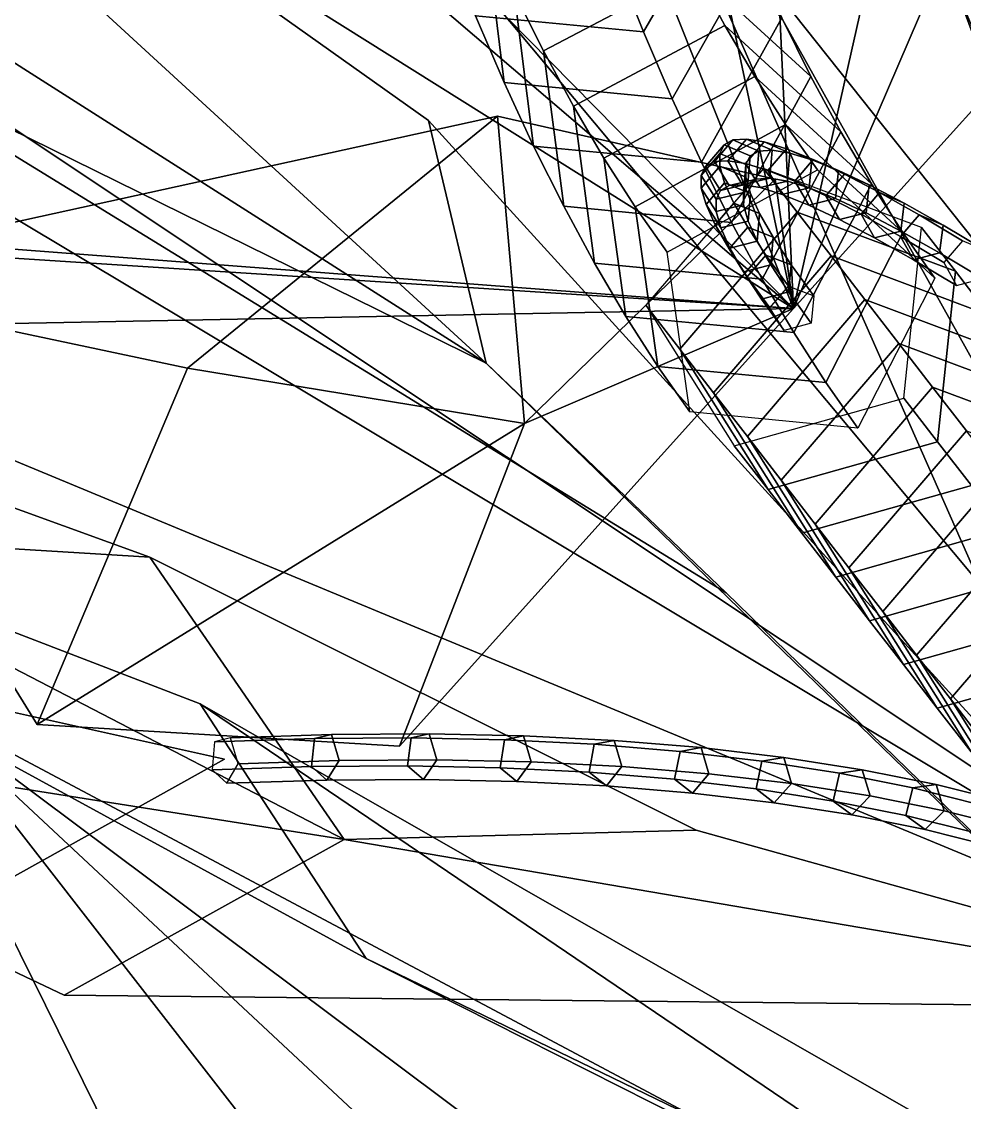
# Model space of a CAD drawing. Header units: metres. Extents: x -366 to 149, y -229 to 234.
# Drawn here: x -37.39 to -25.37, y 47.57 to 61.34 of the extents above; entities that cross this region are included whole.
import ezdxf

# ---------------------------------------------------------------- set-up
doc = ezdxf.new("R2010")
doc.units = ezdxf.units.M

msp = doc.modelspace()

# ---------------------------------------------------------------- linework, layer by layer
at = {"layer": 'coral-li_Intrnd', "color": 3}
for points in [[(-29.4613, 61.2124, 381.3233), (-29.8178, 62.1051, 382.9748), (-28.7648, 63.8781, 382.2432), (-28.4179, 63.00879, 380.6362)], [(-31.4735, 62.5071, 378.0966), (-31.8293, 63.3361, 379.7228), (-31.6015, 61.4177, 380.7503), (-31.2357, 60.5665, 379.0789)], [(-29.09554, 60.3612, 379.652), (-29.4613, 61.2124, 381.3233), (-28.4179, 63.00879, 380.6362), (-28.06212, 62.1798, 379.0099)], [(-28.798, 61.989, 374.8039), (-29.1649, 62.7234, 376.4375), (-31.1088, 61.7191, 376.452), (-30.7355, 60.9724, 374.7902)], [(-27.3241, 60.6451, 375.7035), (-27.6974, 61.3918, 377.3653), (-29.1649, 62.7234, 376.4375), (-28.798, 61.989, 374.8039)], [(-31.1088, 61.7191, 376.452), (-31.4735, 62.5071, 378.0966), (-31.2357, 60.5665, 379.0789), (-30.8608, 59.7574, 377.3889)], [(-31.6015, 61.4177, 380.7503), (-31.958, 62.3104, 382.4018), (-29.8178, 62.1051, 382.9748), (-29.4613, 61.2124, 381.3233)], [(-28.7207, 59.552, 377.9619), (-29.09554, 60.3612, 379.652), (-28.06212, 62.1798, 379.0099), (-27.6974, 61.3918, 377.3653)], [(-28.4228, 61.2957, 373.1544), (-28.798, 61.989, 374.8039), (-30.7355, 60.9724, 374.7902), (-30.3538, 60.2676, 373.1121)], [(-26.9424, 59.9402, 374.0254), (-27.3241, 60.6451, 375.7035), (-28.798, 61.989, 374.8039), (-28.4228, 61.2957, 373.1544)], [(-30.7355, 60.9724, 374.7902), (-31.1088, 61.7191, 376.452), (-30.8608, 59.7574, 377.3889), (-30.4772, 58.9907, 375.6811)], [(-31.2357, 60.5665, 379.0789), (-31.6015, 61.4177, 380.7503), (-29.4613, 61.2124, 381.3233), (-29.09554, 60.3612, 379.652)], [(-28.03975, 60.6439, 371.4897), (-28.4228, 61.2957, 373.1544), (-30.3538, 60.2676, 373.1121), (-29.964, 59.6049, 371.4187)], [(-28.337, 58.7854, 376.2541), (-28.7207, 59.552, 377.9619), (-27.6974, 61.3918, 377.3653), (-27.3241, 60.6451, 375.7035)], [(-26.5526, 59.2776, 372.332), (-26.9424, 59.9402, 374.0254), (-28.4228, 61.2957, 373.1544), (-28.03975, 60.6439, 371.4897)], [(-30.3538, 60.2676, 373.1121), (-30.7355, 60.9724, 374.7902), (-30.4772, 58.9907, 375.6811), (-30.08493, 58.267, 373.9566)], [(-27.6488, 60.0341, 369.8111), (-28.03975, 60.6439, 371.4897), (-29.964, 59.6049, 371.4187), (-29.5663, 58.9849, 369.711)], [(-27.9447, 58.06171, 374.5296), (-28.337, 58.7854, 376.2541), (-27.3241, 60.6451, 375.7035), (-26.9424, 59.9402, 374.0254)], [(-26.1549, 58.6576, 370.6244), (-26.5526, 59.2776, 372.332), (-28.03975, 60.6439, 371.4897), (-27.6488, 60.0341, 369.8111)], [(-30.8608, 59.7574, 377.3889), (-31.2357, 60.5665, 379.0789), (-29.09554, 60.3612, 379.652), (-28.7207, 59.552, 377.9619)], [(-29.964, 59.6049, 371.4187), (-30.3538, 60.2676, 373.1121), (-30.08493, 58.267, 373.9566), (-29.6842, 57.5867, 372.2164)], [(-27.2403, 59.4528, 368.0769), (-27.6488, 60.0341, 369.8111), (-29.5663, 58.9849, 369.711), (-29.1578, 58.4036, 367.9768)], [(-27.5441, 57.3814, 372.7894), (-27.9447, 58.06171, 374.5296), (-26.9424, 59.9402, 374.0254), (-26.5526, 59.2776, 372.332)], [(-25.7464, 58.07635, 368.8902), (-26.1549, 58.6576, 370.6244), (-27.6488, 60.0341, 369.8111), (-27.2403, 59.4528, 368.0769)], [(-30.4772, 58.9907, 375.6811), (-30.8608, 59.7574, 377.3889), (-28.7207, 59.552, 377.9619), (-28.337, 58.7854, 376.2541)], [(-29.5663, 58.9849, 369.711), (-29.964, 59.6049, 371.4187), (-29.6842, 57.5867, 372.2164), (-29.2755, 56.9503, 370.4615)], [(-27.4991, 58.9152, 366.1448), (-27.9304, 59.4726, 367.9556), (-29.4292, 57.7281, 368.1356), (-28.9978, 57.1707, 366.3248)], [(-25.4815, 58.1615, 366.8575), (-25.9128, 58.7188, 368.6682), (-27.9304, 59.4726, 367.9556), (-27.4991, 58.9152, 366.1448)], [(-27.1353, 56.7449, 371.0345), (-27.5441, 57.3814, 372.7894), (-26.5526, 59.2776, 372.332), (-26.1549, 58.6576, 370.6244)], [(-30.08493, 58.267, 373.9566), (-30.4772, 58.9907, 375.6811), (-28.337, 58.7854, 376.2541), (-27.9447, 58.06171, 374.5296)], [(-29.1578, 58.4036, 367.9768), (-29.5663, 58.9849, 369.711), (-29.2755, 56.9503, 370.4615), (-28.867, 56.369, 368.7273)], [(-27.0678, 58.3579, 364.3341), (-27.4991, 58.9152, 366.1448), (-28.9978, 57.1707, 366.3248), (-28.5665, 56.6133, 364.5141)], [(-25.0502, 57.6041, 365.0467), (-25.4815, 58.1615, 366.8575), (-27.4991, 58.9152, 366.1448), (-27.0678, 58.3579, 364.3341)], [(-25.7097, 55.9895, 367.4716), (-26.141, 56.5469, 369.2824), (-25.9128, 58.7188, 368.6682), (-25.4815, 58.1615, 366.8575)], [(-26.7268, 56.1636, 369.3004), (-27.1353, 56.7449, 371.0345), (-26.1549, 58.6576, 370.6244), (-25.7464, 58.07635, 368.8902)], [(-29.6842, 57.5867, 372.2164), (-30.08493, 58.267, 373.9566), (-27.9447, 58.06171, 374.5296), (-27.5441, 57.3814, 372.7894)], [(-26.6364, 57.8005, 362.5233), (-27.0678, 58.3579, 364.3341), (-28.5665, 56.6133, 364.5141), (-28.1352, 56.05596, 362.7033)], [(-24.6188, 57.04673, 363.2359), (-25.0502, 57.6041, 365.0467), (-27.0678, 58.3579, 364.3341), (-26.6364, 57.8005, 362.5233)], [(-25.2784, 55.4321, 365.6609), (-25.7097, 55.9895, 367.4716), (-25.4815, 58.1615, 366.8575), (-25.0502, 57.6041, 365.0467)], [(-28.9978, 57.1707, 366.3248), (-29.4292, 57.7281, 368.1356), (-28.3018, 55.9381, 368.9551), (-27.8705, 55.3807, 367.1443)], [(-26.2051, 57.2431, 360.7126), (-26.6364, 57.8005, 362.5233), (-28.1352, 56.05596, 362.7033), (-27.7039, 55.4985, 360.8925)], [(-24.1875, 56.4893, 361.4252), (-24.6188, 57.04673, 363.2359), (-26.6364, 57.8005, 362.5233), (-26.2051, 57.2431, 360.7126)], [(-29.2755, 56.9503, 370.4615), (-29.6842, 57.5867, 372.2164), (-27.5441, 57.3814, 372.7894), (-27.1353, 56.7449, 371.0345)], [(-28.5665, 56.6133, 364.5141), (-28.9978, 57.1707, 366.3248), (-27.8705, 55.3807, 367.1443), (-27.4391, 54.8233, 365.3336)], [(-25.7738, 56.6857, 358.9018), (-26.2051, 57.2431, 360.7126), (-27.7039, 55.4985, 360.8925), (-27.2725, 54.9412, 359.0818)], [(-23.7562, 55.9319, 359.6144), (-24.1875, 56.4893, 361.4252), (-26.2051, 57.2431, 360.7126), (-25.7738, 56.6857, 358.9018)], [(-28.867, 56.369, 368.7273), (-29.2755, 56.9503, 370.4615), (-27.1353, 56.7449, 371.0345), (-26.7268, 56.1636, 369.3004)], [(-28.1352, 56.05596, 362.7033), (-28.5665, 56.6133, 364.5141), (-27.4391, 54.8233, 365.3336), (-27.00786, 54.2659, 363.5228)], [(-25.3424, 56.1283, 357.091), (-25.7738, 56.6857, 358.9018), (-27.2725, 54.9412, 359.0818), (-26.8412, 54.3838, 357.271)], [(-23.3249, 55.3745, 357.8036), (-23.7562, 55.9319, 359.6144), (-25.7738, 56.6857, 358.9018), (-25.3424, 56.1283, 357.091)], [(-27.8705, 55.3807, 367.1443), (-28.3018, 55.9381, 368.9551), (-26.141, 56.5469, 369.2824), (-25.7097, 55.9895, 367.4716)], [(-24.9111, 55.571, 355.2803), (-25.3424, 56.1283, 357.091), (-26.8412, 54.3838, 357.271), (-26.4099, 53.8264, 355.4603)], [(-27.7039, 55.4985, 360.8925), (-28.1352, 56.05596, 362.7033), (-27.00786, 54.2659, 363.5228), (-26.5765, 53.7085, 361.7121)], [(-27.4391, 54.8233, 365.3336), (-27.8705, 55.3807, 367.1443), (-25.7097, 55.9895, 367.4716), (-25.2784, 55.4321, 365.6609)], [(-24.4798, 55.01361, 353.4695), (-24.9111, 55.571, 355.2803), (-26.4099, 53.8264, 355.4603), (-25.9786, 53.269, 353.6495)], [(-27.2725, 54.9412, 359.0818), (-27.7039, 55.4985, 360.8925), (-26.5765, 53.7085, 361.7121), (-26.1452, 53.1512, 359.9013)], [(-27.00786, 54.2659, 363.5228), (-27.4391, 54.8233, 365.3336), (-25.2784, 55.4321, 365.6609), (-24.847, 54.8747, 363.8501)], [(-24.04852, 54.4562, 351.6588), (-24.4798, 55.01361, 353.4695), (-25.9786, 53.269, 353.6495), (-25.5472, 52.7116, 351.8387)], [(-26.8412, 54.3838, 357.271), (-27.2725, 54.9412, 359.0818), (-26.1452, 53.1512, 359.9013), (-25.7138, 52.5938, 358.0905)], [(-26.5765, 53.7085, 361.7121), (-27.00786, 54.2659, 363.5228), (-24.847, 54.8747, 363.8501), (-24.4157, 54.3174, 362.0393)], [(-23.6171, 53.8988, 349.848), (-24.04852, 54.4562, 351.6588), (-25.5472, 52.7116, 351.8387), (-25.1159, 52.1543, 350.028)], [(-26.4099, 53.8264, 355.4603), (-26.8412, 54.3838, 357.271), (-25.7138, 52.5938, 358.0905), (-25.2825, 52.03644, 356.2798)], [(-26.1452, 53.1512, 359.9013), (-26.5765, 53.7085, 361.7121), (-24.4157, 54.3174, 362.0393), (-23.9844, 53.76, 360.2286)], [(-25.9786, 53.269, 353.6495), (-26.4099, 53.8264, 355.4603), (-25.2825, 52.03644, 356.2798), (-24.8512, 51.479, 354.469)], [(-25.7138, 52.5938, 358.0905), (-26.1452, 53.1512, 359.9013), (-23.9844, 53.76, 360.2286), (-23.5531, 53.2026, 358.4178)], [(-25.5472, 52.7116, 351.8387), (-25.9786, 53.269, 353.6495), (-24.8512, 51.479, 354.469), (-24.4199, 50.9216, 352.6583)], [(-25.2825, 52.03644, 356.2798), (-25.7138, 52.5938, 358.0905), (-23.5531, 53.2026, 358.4178), (-23.1217, 52.6452, 356.6071)], [(-25.1159, 52.1543, 350.028), (-25.5472, 52.7116, 351.8387), (-24.4199, 50.9216, 352.6583), (-23.9885, 50.3643, 350.8475)]]:
    msp.add_3dface(points, dxfattribs=at)
at = {"layer": 'coral-li_Leaf', "color": 3}
for points in [[(-39.1672, 52.9141, 361.0446), (-37.7423, 50.3088, 362.6781), (-34.801, 51.944, 359.0911)], [(-39.1672, 52.9141, 361.0446), (-34.801, 51.944, 359.0911), (-37.7423, 50.3088, 362.6781)]]:
    msp.add_3dface(points, dxfattribs=at)
at = {"layer": 'coral-li_Mrstm', "color": 3}
for points in [[(-27.5489, 57.6857, 368.5965), (-28.7746, 84.09245, 400.0648), (-32.896, 82.837, 401.6874)], [(-27.5489, 57.6857, 368.5965), (-32.896, 82.837, 401.6874), (-28.7746, 84.09245, 400.0648)], [(-32.896, 82.837, 401.6874), (-37.1268, 81.7254, 400.6032), (-27.5489, 57.6857, 368.5965)], [(-32.896, 82.837, 401.6874), (-27.5489, 57.6857, 368.5965), (-37.1268, 81.7254, 400.6032)], [(-27.5489, 57.6857, 368.5965), (-48.3918, 78.8353, 397.0102), (-48.4467, 75.5436, 400.2282)], [(-27.5489, 57.6857, 368.5965), (-48.4467, 75.5436, 400.2282), (-48.3918, 78.8353, 397.0102)], [(-22.9506, 55.7347, 334.2365), (-31.8083, 76.9191, 359.504), (-22.02779, 60.6263, 333.0451)], [(-22.9506, 55.7347, 334.2365), (-22.02779, 60.6263, 333.0451), (-31.8083, 76.9191, 359.504)], [(-22.02779, 60.6263, 333.0451), (-31.8083, 76.9191, 359.504), (-18.6472, 63.8854, 331.0084)], [(-22.02779, 60.6263, 333.0451), (-18.6472, 63.8854, 331.0084), (-31.8083, 76.9191, 359.504)], [(-48.4467, 75.5436, 400.2282), (-49.02617, 71.1458, 401.0253), (-27.5489, 57.6857, 368.5965)], [(-48.4467, 75.5436, 400.2282), (-27.5489, 57.6857, 368.5965), (-49.02617, 71.1458, 401.0253)], [(-21.937, 70.7143, 408.0293), (-23.7974, 74.3155, 406.0591), (-27.5489, 57.6857, 368.5965)], [(-21.937, 70.7143, 408.0293), (-27.5489, 57.6857, 368.5965), (-23.7974, 74.3155, 406.0591)], [(-20.6477, 48.7676, 339.6243), (-29.544, 72.7199, 371.8146), (-32.3803, 69.7772, 373.9337)], [(-20.6477, 48.7676, 339.6243), (-32.3803, 69.7772, 373.9337), (-29.544, 72.7199, 371.8146)], [(-27.5489, 57.6857, 368.5965), (-18.8501, 67.3273, 407.5893), (-21.937, 70.7143, 408.0293)], [(-27.5489, 57.6857, 368.5965), (-21.937, 70.7143, 408.0293), (-18.8501, 67.3273, 407.5893)], [(-21.4324, 57.7639, 346.2835), (-27.0369, 70.7244, 364.2097), (-19.2848, 61.7379, 345.3954)], [(-21.4324, 57.7639, 346.2835), (-19.2848, 61.7379, 345.3954), (-27.0369, 70.7244, 364.2097)], [(-32.3803, 69.7772, 373.9337), (-35.7415, 66.8244, 373.3912), (-20.6477, 48.7676, 339.6243)], [(-32.3803, 69.7772, 373.9337), (-20.6477, 48.7676, 339.6243), (-35.7415, 66.8244, 373.3912)], [(-31.4654, 56.9903, 343.9554), (-43.3206, 64.5368, 361.926), (-43.8391, 68.3435, 358.5439)], [(-31.4654, 56.9903, 343.9554), (-43.8391, 68.3435, 358.5439), (-43.3206, 64.5368, 361.926)], [(-31.4654, 56.9903, 343.9554), (-43.8391, 68.3435, 358.5439), (-32.1993, 60.08541, 340.7628)], [(-31.4654, 56.9903, 343.9554), (-32.1993, 60.08541, 340.7628), (-43.8391, 68.3435, 358.5439)], [(-40.05046, 61.2132, 364.0376), (-43.3206, 64.5368, 361.926), (-31.4654, 56.9903, 343.9554)], [(-40.05046, 61.2132, 364.0376), (-31.4654, 56.9903, 343.9554), (-43.3206, 64.5368, 361.926)], [(-24.7626, 53.2641, 403.0425), (-29.4186, 63.8063, 435.1808), (-25.09066, 58.3624, 403.356)], [(-24.7626, 53.2641, 403.0425), (-25.09066, 58.3624, 403.356), (-29.4186, 63.8063, 435.1808)], [(-25.09066, 58.3624, 403.356), (-29.4186, 63.8063, 435.1808), (-23.06917, 62.8026, 401.8076)], [(-25.09066, 58.3624, 403.356), (-23.06917, 62.8026, 401.8076), (-29.4186, 63.8063, 435.1808)], [(-20.6477, 48.7676, 339.6243), (-41.7829, 62.8411, 371.9401), (-39.7597, 60.2015, 375.1234)], [(-20.6477, 48.7676, 339.6243), (-39.7597, 60.2015, 375.1234), (-41.7829, 62.8411, 371.9401)], [(-28.4057, 54.06292, 345.7617), (-40.05046, 61.2132, 364.0376), (-31.4654, 56.9903, 343.9554)], [(-28.4057, 54.06292, 345.7617), (-31.4654, 56.9903, 343.9554), (-40.05046, 61.2132, 364.0376)], [(-33.3064, 37.02159, 453.4444), (-42.7073, 60.1898, 476.694), (-35.4066, 41.1588, 451.2832)], [(-33.3064, 37.02159, 453.4444), (-35.4066, 41.1588, 451.2832), (-42.7073, 60.1898, 476.694)], [(-35.4066, 41.1588, 451.2832), (-42.7073, 60.1898, 476.694), (-34.9988, 44.5848, 447.5023)], [(-35.4066, 41.1588, 451.2832), (-34.9988, 44.5848, 447.5023), (-42.7073, 60.1898, 476.694)], [(-39.7597, 60.2015, 375.1234), (-38.2566, 56.06733, 376.1033), (-20.6477, 48.7676, 339.6243)], [(-39.7597, 60.2015, 375.1234), (-20.6477, 48.7676, 339.6243), (-38.2566, 56.06733, 376.1033)], [(-40.821, 54.8292, 400.6966), (-51.02826, 60.06018, 431.1865), (-35.7522, 54.5185, 401.3365)], [(-40.821, 54.8292, 400.6966), (-35.7522, 54.5185, 401.3365), (-51.02826, 60.06018, 431.1865)], [(-35.2718, 56.9252, 432.7315), (-40.7141, 58.08025, 464.8288), (-31.3209, 60.1404, 432.231)], [(-35.2718, 56.9252, 432.7315), (-31.3209, 60.1404, 432.231), (-40.7141, 58.08025, 464.8288)], [(-30.9784, 56.2203, 410.3371), (-35.2718, 56.9252, 432.7315), (-31.3209, 60.1404, 432.231)], [(-30.9784, 56.2203, 410.3371), (-31.3209, 60.1404, 432.231), (-35.2718, 56.9252, 432.7315)], [(-31.4654, 56.9903, 343.9554), (-32.1993, 60.08541, 340.7628), (-13.6378, 39.709, 310.1956)], [(-31.4654, 56.9903, 343.9554), (-13.6378, 39.709, 310.1956), (-32.1993, 60.08541, 340.7628)], [(-30.9784, 56.2203, 410.3371), (-31.3209, 60.1404, 432.231), (-27.7794, 59.3346, 409.722)], [(-30.9784, 56.2203, 410.3371), (-27.7794, 59.3346, 409.722), (-31.3209, 60.1404, 432.231)], [(-30.9784, 56.2203, 410.3371), (-27.7794, 59.3346, 409.722), (-27.5489, 57.6857, 368.5965)], [(-30.9784, 56.2203, 410.3371), (-27.5489, 57.6857, 368.5965), (-27.7794, 59.3346, 409.722)], [(-27.5489, 57.6857, 368.5965), (-50.7256, 59.1838, 402.5033), (-47.2684, 59.1879, 405.5434)], [(-27.5489, 57.6857, 368.5965), (-47.2684, 59.1879, 405.5434), (-50.7256, 59.1838, 402.5033)], [(-47.2684, 59.1879, 405.5434), (-43.2822, 57.3869, 406.6287), (-27.5489, 57.6857, 368.5965)], [(-47.2684, 59.1879, 405.5434), (-27.5489, 57.6857, 368.5965), (-43.2822, 57.3869, 406.6287)], [(-37.192, 52.3863, 431.3495), (-40.7141, 58.08025, 464.8288), (-35.2718, 56.9252, 432.7315)], [(-37.192, 52.3863, 431.3495), (-35.2718, 56.9252, 432.7315), (-40.7141, 58.08025, 464.8288)], [(-28.62, 47.2852, 335.4868), (-48.0744, 57.6374, 361.5646), (-32.9968, 49.4025, 333.8871)], [(-28.62, 47.2852, 335.4868), (-32.9968, 49.4025, 333.8871), (-48.0744, 57.6374, 361.5646)], [(-32.9968, 49.4025, 333.8871), (-48.0744, 57.6374, 361.5646), (-35.114, 52.6495, 330.5446)], [(-32.9968, 49.4025, 333.8871), (-35.114, 52.6495, 330.5446), (-48.0744, 57.6374, 361.5646)], [(-27.5489, 57.6857, 368.5965), (-32.5725, 52.1122, 409.0041), (-30.9784, 56.2203, 410.3371)], [(-27.5489, 57.6857, 368.5965), (-30.9784, 56.2203, 410.3371), (-32.5725, 52.1122, 409.0041)], [(-37.192, 52.3863, 431.3495), (-35.2718, 56.9252, 432.7315), (-30.9784, 56.2203, 410.3371)], [(-37.192, 52.3863, 431.3495), (-30.9784, 56.2203, 410.3371), (-35.2718, 56.9252, 432.7315)], [(-13.6378, 39.709, 310.1956), (-28.4057, 54.06292, 345.7617), (-31.4654, 56.9903, 343.9554)], [(-13.6378, 39.709, 310.1956), (-31.4654, 56.9903, 343.9554), (-28.4057, 54.06292, 345.7617)], [(-32.5725, 52.1122, 409.0041), (-37.192, 52.3863, 431.3495), (-30.9784, 56.2203, 410.3371)], [(-32.5725, 52.1122, 409.0041), (-30.9784, 56.2203, 410.3371), (-37.192, 52.3863, 431.3495)], [(-44.8983, 52.7513, 398.404), (-40.821, 54.8292, 400.6966), (-33.2772, 50.9188, 379.5249)], [(-44.8983, 52.7513, 398.404), (-33.2772, 50.9188, 379.5249), (-40.821, 54.8292, 400.6966)], [(-33.2772, 50.9188, 379.5249), (-40.821, 54.8292, 400.6966), (-35.7522, 54.5185, 401.3365)], [(-33.2772, 50.9188, 379.5249), (-35.7522, 54.5185, 401.3365), (-40.821, 54.8292, 400.6966)], [(-33.2772, 50.9188, 379.5249), (-35.7522, 54.5185, 401.3365), (-28.7882, 51.03917, 379.9064)], [(-33.2772, 50.9188, 379.5249), (-28.7882, 51.03917, 379.9064), (-35.7522, 54.5185, 401.3365)], [(-36.8464, 48.939, 377.3953), (-44.8983, 52.7513, 398.404), (-33.2772, 50.9188, 379.5249)], [(-36.8464, 48.939, 377.3953), (-33.2772, 50.9188, 379.5249), (-44.8983, 52.7513, 398.404)], [(-22.4967, 44.104, 314.3394), (-32.9968, 49.4025, 333.8871), (-35.114, 52.6495, 330.5446)], [(-22.4967, 44.104, 314.3394), (-35.114, 52.6495, 330.5446), (-32.9968, 49.4025, 333.8871)], [(-22.4967, 44.104, 314.3394), (-35.114, 52.6495, 330.5446), (-24.5838, 46.624, 311.2402)], [(-22.4967, 44.104, 314.3394), (-24.5838, 46.624, 311.2402), (-35.114, 52.6495, 330.5446)], [(-27.8276, 44.4849, 294.8455), (-38.5811, 52.5175, 326.2386), (-26.2927, 41.06277, 298.3286)], [(-27.8276, 44.4849, 294.8455), (-26.2927, 41.06277, 298.3286), (-38.5811, 52.5175, 326.2386)], [(-26.2927, 41.06277, 298.3286), (-38.5811, 52.5175, 326.2386), (-25.7933, 36.07865, 299.3811)], [(-26.2927, 41.06277, 298.3286), (-25.7933, 36.07865, 299.3811), (-38.5811, 52.5175, 326.2386)], [(-33.2772, 50.9188, 379.5249), (-28.7882, 51.03917, 379.9064), (-20.6477, 48.7676, 339.6243)], [(-33.2772, 50.9188, 379.5249), (-20.6477, 48.7676, 339.6243), (-28.7882, 51.03917, 379.9064)], [(-20.6477, 48.7676, 339.6243), (-36.8464, 48.939, 377.3953), (-33.2772, 50.9188, 379.5249)], [(-20.6477, 48.7676, 339.6243), (-33.2772, 50.9188, 379.5249), (-36.8464, 48.939, 377.3953)], [(-28.62, 47.2852, 335.4868), (-32.9968, 49.4025, 333.8871), (-22.4967, 44.104, 314.3394)], [(-28.62, 47.2852, 335.4868), (-22.4967, 44.104, 314.3394), (-32.9968, 49.4025, 333.8871)]]:
    msp.add_3dface(points, dxfattribs=at)
at = {"layer": 'coral-li_Petiole', "color": 3}
for points in [[(-28.4319, 59.7731, 379.1336), (-28.3185, 59.8353, 380.6817), (-28.5559, 59.559, 380.7102), (-28.6694, 59.4967, 379.1621)], [(-28.3185, 59.8353, 380.6817), (-28.1475, 59.8477, 382.2256), (-28.385, 59.5714, 382.2542), (-28.5559, 59.559, 380.7102)], [(-28.1012, 59.6323, 379.1319), (-27.9887, 59.6936, 380.6632), (-28.3185, 59.8353, 380.6817), (-28.4319, 59.7731, 379.1336)], [(-28.1475, 59.8477, 382.2256), (-27.9194, 59.8103, 383.7618), (-28.1569, 59.5339, 383.7903), (-28.385, 59.5714, 382.2542)], [(-27.9887, 59.6936, 380.6632), (-27.8193, 59.7057, 382.1904), (-28.1475, 59.8477, 382.2256), (-28.3185, 59.8353, 380.6817)], [(-27.9194, 59.8103, 383.7618), (-27.6347, 59.723, 385.2865), (-27.8722, 59.4466, 385.315), (-28.1569, 59.5339, 383.7903)], [(-27.8193, 59.7057, 382.1904), (-27.5933, 59.6683, 383.7099), (-27.9194, 59.8103, 383.7618), (-28.1475, 59.8477, 382.2256)], [(-27.5933, 59.6683, 383.7099), (-27.3114, 59.5817, 385.218), (-27.6347, 59.723, 385.2865), (-27.9194, 59.8103, 383.7618)], [(-28.4875, 59.6611, 377.5852), (-28.4319, 59.7731, 379.1336), (-28.6694, 59.4967, 379.1621), (-28.725, 59.3847, 377.6137)], [(-28.4852, 59.4997, 376.0402), (-28.4875, 59.6611, 377.5852), (-28.725, 59.3847, 377.6137), (-28.7227, 59.2233, 376.0687)], [(-28.1566, 59.5218, 377.6002), (-28.1012, 59.6323, 379.1319), (-28.4319, 59.7731, 379.1336), (-28.4875, 59.6611, 377.5852)], [(-28.1546, 59.3624, 376.0718), (-28.1566, 59.5218, 377.6002), (-28.4875, 59.6611, 377.5852), (-28.4852, 59.4997, 376.0402)], [(-28.1306, 59.2751, 379.1587), (-28.01869, 59.3359, 380.6797), (-27.9887, 59.6936, 380.6632), (-28.1012, 59.6323, 379.1319)], [(-28.01869, 59.3359, 380.6797), (-27.8502, 59.3476, 382.1967), (-27.8193, 59.7057, 382.1904), (-27.9887, 59.6936, 380.6632)], [(-27.6347, 59.723, 385.2865), (-27.2941, 59.5861, 386.7959), (-27.5316, 59.3098, 386.8244), (-27.8722, 59.4466, 385.315)], [(-27.8502, 59.3476, 382.1967), (-27.6255, 59.3104, 383.7059), (-27.5933, 59.6683, 383.7099), (-27.8193, 59.7057, 382.1904)], [(-27.3114, 59.5817, 385.218), (-26.9742, 59.4461, 386.711), (-27.2941, 59.5861, 386.7959), (-27.6347, 59.723, 385.2865)], [(-27.6255, 59.3104, 383.7059), (-27.3453, 59.2242, 385.2038), (-27.3114, 59.5817, 385.218), (-27.5933, 59.6683, 383.7099)], [(-28.6694, 59.4967, 379.1621), (-28.5559, 59.559, 380.7102), (-28.3672, 59.2531, 380.7086), (-28.4797, 59.1918, 379.1773)], [(-28.5559, 59.559, 380.7102), (-28.385, 59.5714, 382.2542), (-28.1978, 59.2651, 382.2358), (-28.3672, 59.2531, 380.7086)], [(-28.385, 59.5714, 382.2542), (-28.1569, 59.5339, 383.7903), (-27.9718, 59.2278, 383.7553), (-28.1978, 59.2651, 382.2358)], [(-28.1857, 59.1655, 377.6373), (-28.1306, 59.2751, 379.1587), (-28.1012, 59.6323, 379.1319), (-28.1566, 59.5218, 377.6002)], [(-28.184, 59.00741, 376.1192), (-28.1857, 59.1655, 377.6373), (-28.1566, 59.5218, 377.6002), (-28.1546, 59.3624, 376.0718)], [(-28.1569, 59.5339, 383.7903), (-27.8722, 59.4466, 385.315), (-27.6899, 59.1412, 385.2634), (-27.9718, 59.2278, 383.7553)], [(-27.2941, 59.5861, 386.7959), (-26.8985, 59.4, 388.2866), (-27.1359, 59.1236, 388.3151), (-27.5316, 59.3098, 386.8244)], [(-27.3453, 59.2242, 385.2038), (-27.01027, 59.08934, 386.6867), (-26.9742, 59.4461, 386.711), (-27.3114, 59.5817, 385.218)], [(-26.9742, 59.4461, 386.711), (-26.5826, 59.2617, 388.1854), (-26.8985, 59.4, 388.2866), (-27.2941, 59.5861, 386.7959)], [(-28.725, 59.3847, 377.6137), (-28.6694, 59.4967, 379.1621), (-28.4797, 59.1918, 379.1773), (-28.535, 59.08132, 377.6457)], [(-28.7227, 59.2233, 376.0687), (-28.725, 59.3847, 377.6137), (-28.535, 59.08132, 377.6457), (-28.533, 58.9219, 376.1173)], [(-28.4249, 59.2892, 374.5022), (-28.4852, 59.4997, 376.0402), (-28.7227, 59.2233, 376.0687), (-28.6624, 59.01288, 374.5307)], [(-28.0953, 59.1545, 374.5504), (-28.1546, 59.3624, 376.0718), (-28.4852, 59.4997, 376.0402), (-28.4249, 59.2892, 374.5022)], [(-27.8722, 59.4466, 385.315), (-27.5316, 59.3098, 386.8244), (-27.3527, 59.00558, 386.7564), (-27.6899, 59.1412, 385.2634)], [(-26.8985, 59.4, 388.2866), (-26.4487, 59.1651, 389.7548), (-26.6861, 58.8887, 389.7834), (-27.1359, 59.1236, 388.3151)], [(-27.01027, 59.08934, 386.6867), (-26.621, 58.906, 388.1512), (-26.5826, 59.2617, 388.1854), (-26.9742, 59.4461, 386.711)], [(-26.5826, 59.2617, 388.1854), (-26.1374, 59.02911, 389.6376), (-26.4487, 59.1651, 389.7548), (-26.8985, 59.4, 388.2866)], [(-28.3069, 59.03025, 372.975), (-28.4249, 59.2892, 374.5022), (-28.6624, 59.01288, 374.5307), (-28.5443, 58.7538, 373.0035)], [(-28.535, 59.08132, 377.6457), (-28.4797, 59.1918, 379.1773), (-28.1306, 59.2751, 379.1587), (-28.1857, 59.1655, 377.6373)], [(-28.4797, 59.1918, 379.1773), (-28.3672, 59.2531, 380.7086), (-28.01869, 59.3359, 380.6797), (-28.1306, 59.2751, 379.1587)], [(-27.9788, 58.8985, 373.0398), (-28.0953, 59.1545, 374.5504), (-28.4249, 59.2892, 374.5022), (-28.3069, 59.03025, 372.975)], [(-28.3672, 59.2531, 380.7086), (-28.1978, 59.2651, 382.2358), (-27.8502, 59.3476, 382.1967), (-28.01869, 59.3359, 380.6797)], [(-28.1978, 59.2651, 382.2358), (-27.9718, 59.2278, 383.7553), (-27.6255, 59.3104, 383.7059), (-27.8502, 59.3476, 382.1967)], [(-28.1252, 58.801, 374.6081), (-28.184, 59.00741, 376.1192), (-28.1546, 59.3624, 376.0718), (-28.0953, 59.1545, 374.5504)], [(-27.9718, 59.2278, 383.7553), (-27.6899, 59.1412, 385.2634), (-27.3453, 59.2242, 385.2038), (-27.6255, 59.3104, 383.7059)], [(-27.5316, 59.3098, 386.8244), (-27.1359, 59.1236, 388.3151), (-26.961, 58.8212, 388.2308), (-27.3527, 59.00558, 386.7564)], [(-26.621, 58.906, 388.1512), (-26.1786, 58.6748, 389.5935), (-26.1374, 59.02911, 389.6376), (-26.5826, 59.2617, 388.1854)], [(-28.6624, 59.01288, 374.5307), (-28.7227, 59.2233, 376.0687), (-28.533, 58.9219, 376.1173), (-28.4737, 58.714, 374.5959)], [(-28.533, 58.9219, 376.1173), (-28.535, 59.08132, 377.6457), (-28.1857, 59.1655, 377.6373), (-28.184, 59.00741, 376.1192)], [(-28.00976, 58.5469, 373.1075), (-28.1252, 58.801, 374.6081), (-28.0953, 59.1545, 374.5504), (-27.9788, 58.8985, 373.0398)], [(-27.6899, 59.1412, 385.2634), (-27.3527, 59.00558, 386.7564), (-27.01027, 59.08934, 386.6867), (-27.3453, 59.2242, 385.2038)], [(-27.3527, 59.00558, 386.7564), (-26.961, 58.8212, 388.2308), (-26.621, 58.906, 388.1512), (-27.01027, 59.08934, 386.6867)], [(-27.1359, 59.1236, 388.3151), (-26.6861, 58.8887, 389.7834), (-26.5158, 58.5885, 389.6831), (-26.961, 58.8212, 388.2308)], [(-26.4487, 59.1651, 389.7548), (-25.9459, 58.8819, 391.1971), (-26.1833, 58.6055, 391.2256), (-26.6861, 58.8887, 389.7834)], [(-26.1374, 59.02911, 389.6376), (-25.6397, 58.7487, 391.0642), (-25.9459, 58.8819, 391.1971), (-26.4487, 59.1651, 389.7548)], [(-28.5443, 58.7538, 373.0035), (-28.6624, 59.01288, 374.5307), (-28.4737, 58.714, 374.5959), (-28.3572, 58.458, 373.0852)], [(-28.1313, 58.7233, 371.4623), (-28.3069, 59.03025, 372.975), (-28.5443, 58.7538, 373.0035), (-28.3687, 58.4469, 371.4909)], [(-28.4737, 58.714, 374.5959), (-28.533, 58.9219, 376.1173), (-28.184, 59.00741, 376.1192), (-28.1252, 58.801, 374.6081)], [(-27.8054, 58.5952, 371.5434), (-27.9788, 58.8985, 373.0398), (-28.3069, 59.03025, 372.975), (-28.1313, 58.7233, 371.4623)], [(-26.1786, 58.6748, 389.5935), (-25.6841, 58.3961, 391.0104), (-25.6397, 58.7487, 391.0642), (-26.1374, 59.02911, 389.6376)], [(-27.8377, 58.2458, 371.6211), (-28.00976, 58.5469, 373.1075), (-27.9788, 58.8985, 373.0398), (-27.8054, 58.5952, 371.5434)], [(-26.961, 58.8212, 388.2308), (-26.5158, 58.5885, 389.6831), (-26.1786, 58.6748, 389.5935), (-26.621, 58.906, 388.1512)], [(-26.6861, 58.8887, 389.7834), (-26.1833, 58.6055, 391.2256), (-26.01822, 58.3082, 391.1096), (-26.5158, 58.5885, 389.6831)], [(-25.9459, 58.8819, 391.1971), (-25.3912, 58.5512, 392.61), (-25.6287, 58.2748, 392.6385), (-26.1833, 58.6055, 391.2256)], [(-25.6397, 58.7487, 391.0642), (-25.09083, 58.4213, 392.4616), (-25.3912, 58.5512, 392.61), (-25.9459, 58.8819, 391.1971)], [(-28.3687, 58.4469, 371.4909), (-28.5443, 58.7538, 373.0035), (-28.3572, 58.458, 373.0852), (-28.1839, 58.1547, 371.5888)], [(-28.3572, 58.458, 373.0852), (-28.4737, 58.714, 374.5959), (-28.1252, 58.801, 374.6081), (-28.00976, 58.5469, 373.1075)], [(-27.8986, 58.3692, 369.9678), (-28.1313, 58.7233, 371.4623), (-28.3687, 58.4469, 371.4909), (-28.136, 58.09285, 369.9963)], [(-27.5755, 58.2452, 370.0649), (-27.8054, 58.5952, 371.5434), (-28.1313, 58.7233, 371.4623), (-27.8986, 58.3692, 369.9678)], [(-26.5158, 58.5885, 389.6831), (-26.01822, 58.3082, 391.1096), (-25.6841, 58.3961, 391.0104), (-26.1786, 58.6748, 389.5935)], [(-25.6841, 58.3961, 391.0104), (-25.1387, 58.07082, 392.3983), (-25.09083, 58.4213, 392.4616), (-25.6397, 58.7487, 391.0642)], [(-28.1839, 58.1547, 371.5888), (-28.3572, 58.458, 373.0852), (-28.00976, 58.5469, 373.1075), (-27.8377, 58.2458, 371.6211)], [(-27.6096, 57.8983, 370.1525), (-27.8377, 58.2458, 371.6211), (-27.8054, 58.5952, 371.5434), (-27.5755, 58.2452, 370.0649)], [(-26.1833, 58.6055, 391.2256), (-25.6287, 58.2748, 392.6385), (-25.4693, 57.9808, 392.507), (-26.01822, 58.3082, 391.1096)], [(-28.136, 58.09285, 369.9963), (-28.3687, 58.4469, 371.4909), (-28.1839, 58.1547, 371.5888), (-27.954, 57.8046, 370.1103)], [(-27.6118, 57.972, 368.5063), (-27.8986, 58.3692, 369.9678), (-28.136, 58.09285, 369.9963), (-27.8493, 57.6957, 368.5349)], [(-27.2888, 57.848, 368.6034), (-27.5755, 58.2452, 370.0649), (-27.8986, 58.3692, 369.9678), (-27.6118, 57.972, 368.5063)], [(-26.01822, 58.3082, 391.1096), (-25.4693, 57.9808, 392.507), (-25.1387, 58.07082, 392.3983), (-25.6841, 58.3961, 391.0104)], [(-27.954, 57.8046, 370.1103), (-28.1839, 58.1547, 371.5888), (-27.8377, 58.2458, 371.6211), (-27.6096, 57.8983, 370.1525)], [(-27.3228, 57.5011, 368.691), (-27.6096, 57.8983, 370.1525), (-27.5755, 58.2452, 370.0649), (-27.2888, 57.848, 368.6034)], [(-27.8493, 57.6957, 368.5349), (-28.136, 58.09285, 369.9963), (-27.954, 57.8046, 370.1103), (-27.6672, 57.4075, 368.6489)], [(-27.6672, 57.4075, 368.6489), (-27.954, 57.8046, 370.1103), (-27.6096, 57.8983, 370.1525), (-27.3228, 57.5011, 368.691)], [(-33.6557, 52.2083, 358.0313), (-34.9287, 52.1672, 358.9182), (-34.9579, 51.8101, 358.8599), (-33.6933, 51.8511, 357.979)], [(-33.4376, 52.2593, 358.3169), (-34.7243, 52.218, 359.2139), (-34.9287, 52.1672, 358.9182), (-33.6557, 52.2083, 358.0313)], [(-33.3391, 51.9266, 358.4428), (-34.6258, 51.8852, 359.3398), (-34.7243, 52.218, 359.2139), (-33.4376, 52.2593, 358.3169)], [(-32.4228, 52.2165, 357.0884), (-33.6557, 52.2083, 358.0313), (-33.6933, 51.8511, 357.979), (-32.4686, 51.8593, 357.0428)], [(-32.1914, 52.2674, 357.3635), (-33.4376, 52.2593, 358.3169), (-33.6557, 52.2083, 358.0313), (-32.4228, 52.2165, 357.0884)], [(-32.093, 51.9346, 357.4894), (-33.3391, 51.9266, 358.4428), (-33.4376, 52.2593, 358.3169), (-32.1914, 52.2674, 357.3635)], [(-31.233, 52.1916, 356.0921), (-32.4228, 52.2165, 357.0884), (-32.4686, 51.8593, 357.0428), (-31.2866, 51.8347, 356.0533)], [(-30.9888, 52.2421, 356.356), (-32.1914, 52.2674, 357.3635), (-32.4228, 52.2165, 357.0884), (-31.233, 52.1916, 356.0921)], [(-30.8903, 51.9093, 356.4819), (-32.093, 51.9346, 357.4894), (-32.1914, 52.2674, 357.3635), (-30.9888, 52.2421, 356.356)], [(-29.8326, 52.1835, 355.2969), (-30.9888, 52.2421, 356.356), (-31.233, 52.1916, 356.0921), (-30.08908, 52.1339, 355.0447)], [(-29.7342, 51.8507, 355.4228), (-30.8903, 51.9093, 356.4819), (-30.9888, 52.2421, 356.356), (-29.8326, 52.1835, 355.2969)], [(-30.08908, 52.1339, 355.0447), (-31.233, 52.1916, 356.0921), (-31.2866, 51.8347, 356.0533), (-30.1502, 51.7774, 355.0131)], [(-28.9938, 52.04338, 353.9488), (-30.08908, 52.1339, 355.0447), (-30.1502, 51.7774, 355.0131), (-29.06215, 51.6876, 353.9247)], [(-28.7256, 52.09184, 354.1886), (-29.8326, 52.1835, 355.2969), (-30.08908, 52.1339, 355.0447), (-28.9938, 52.04338, 353.9488)], [(-28.6272, 51.759, 354.3145), (-29.7342, 51.8507, 355.4228), (-29.8326, 52.1835, 355.2969), (-28.7256, 52.09184, 354.1886)], [(-27.6706, 51.9672, 353.034), (-28.7256, 52.09184, 354.1886), (-28.9938, 52.04338, 353.9488), (-27.9498, 51.9202, 352.8068)], [(-27.5721, 51.6344, 353.1599), (-28.6272, 51.759, 354.3145), (-28.7256, 52.09184, 354.1886), (-27.6706, 51.9672, 353.034)], [(-33.4988, 51.6779, 358.2319), (-34.7717, 51.6368, 359.1189), (-34.6258, 51.8852, 359.3398), (-33.3391, 51.9266, 358.4428)], [(-32.2659, 51.6861, 357.2891), (-33.4988, 51.6779, 358.2319), (-33.3391, 51.9266, 358.4428), (-32.093, 51.9346, 357.4894)], [(-31.07607, 51.6612, 356.2928), (-32.2659, 51.6861, 357.2891), (-32.093, 51.9346, 357.4894), (-30.8903, 51.9093, 356.4819)], [(-27.9498, 51.9202, 352.8068), (-28.9938, 52.04338, 353.9488), (-29.06215, 51.6876, 353.9247), (-28.02505, 51.5655, 352.7906)], [(-26.6699, 51.8099, 351.8357), (-27.6706, 51.9672, 353.034), (-27.9498, 51.9202, 352.8068), (-26.9597, 51.7649, 351.6217)], [(-26.5715, 51.4772, 351.9615), (-27.5721, 51.6344, 353.1599), (-27.6706, 51.9672, 353.034), (-26.6699, 51.8099, 351.8357)], [(-33.6933, 51.8511, 357.979), (-34.9579, 51.8101, 358.8599), (-34.7717, 51.6368, 359.1189), (-33.4988, 51.6779, 358.2319)], [(-32.4686, 51.8593, 357.0428), (-33.6933, 51.8511, 357.979), (-33.4988, 51.6779, 358.2319), (-32.2659, 51.6861, 357.2891)], [(-31.2866, 51.8347, 356.0533), (-32.4686, 51.8593, 357.0428), (-32.2659, 51.6861, 357.2891), (-31.07607, 51.6612, 356.2928)], [(-30.1502, 51.7774, 355.0131), (-31.2866, 51.8347, 356.0533), (-31.07607, 51.6612, 356.2928), (-29.9321, 51.6035, 355.2454)], [(-29.9321, 51.6035, 355.2454), (-31.07607, 51.6612, 356.2928), (-30.8903, 51.9093, 356.4819), (-29.7342, 51.8507, 355.4228)], [(-28.8368, 51.5129, 354.1494), (-29.9321, 51.6035, 355.2454), (-29.7342, 51.8507, 355.4228), (-28.6272, 51.759, 354.3145)], [(-26.9597, 51.7649, 351.6217), (-27.9498, 51.9202, 352.8068), (-28.02505, 51.5655, 352.7906), (-27.0414, 51.4113, 351.6136)], [(-25.7261, 51.6205, 350.5966), (-26.6699, 51.8099, 351.8357), (-26.9597, 51.7649, 351.6217), (-26.02586, 51.5776, 350.3963)], [(-25.6277, 51.2877, 350.7225), (-26.5715, 51.4772, 351.9615), (-26.6699, 51.8099, 351.8357), (-25.7261, 51.6205, 350.5966)], [(-29.06215, 51.6876, 353.9247), (-30.1502, 51.7774, 355.0131), (-29.9321, 51.6035, 355.2454), (-28.8368, 51.5129, 354.1494)], [(-28.02505, 51.5655, 352.7906), (-29.06215, 51.6876, 353.9247), (-28.8368, 51.5129, 354.1494), (-27.7929, 51.3898, 353.0075)], [(-27.7929, 51.3898, 353.0075), (-28.8368, 51.5129, 354.1494), (-28.6272, 51.759, 354.3145), (-27.5721, 51.6344, 353.1599)], [(-26.02586, 51.5776, 350.3963), (-26.9597, 51.7649, 351.6217), (-27.0414, 51.4113, 351.6136), (-26.1135, 51.2254, 350.3965)], [(-27.0414, 51.4113, 351.6136), (-28.02505, 51.5655, 352.7906), (-27.7929, 51.3898, 353.0075), (-26.8028, 51.2345, 351.8224)], [(-26.8028, 51.2345, 351.8224), (-27.7929, 51.3898, 353.0075), (-27.5721, 51.6344, 353.1599), (-26.5715, 51.4772, 351.9615)], [(-25.1504, 51.3589, 349.1335), (-26.02586, 51.5776, 350.3963), (-26.1135, 51.2254, 350.3965), (-25.2438, 51.0083, 349.1423)], [(-24.8414, 51.3992, 349.3198), (-25.7261, 51.6205, 350.5966), (-26.02586, 51.5776, 350.3963), (-25.1504, 51.3589, 349.1335)], [(-24.743, 51.06648, 349.4456), (-25.6277, 51.2877, 350.7225), (-25.7261, 51.6205, 350.5966), (-24.8414, 51.3992, 349.3198)], [(-26.1135, 51.2254, 350.3965), (-27.0414, 51.4113, 351.6136), (-26.8028, 51.2345, 351.8224), (-25.8689, 51.04725, 350.5969)], [(-25.8689, 51.04725, 350.5969), (-26.8028, 51.2345, 351.8224), (-26.5715, 51.4772, 351.9615), (-25.6277, 51.2877, 350.7225)], [(-24.9934, 50.8285, 349.3341), (-25.8689, 51.04725, 350.5969), (-25.6277, 51.2877, 350.7225), (-24.743, 51.06648, 349.4456)], [(-25.2438, 51.0083, 349.1423), (-26.1135, 51.2254, 350.3965), (-25.8689, 51.04725, 350.5969), (-24.9934, 50.8285, 349.3341)]]:
    msp.add_3dface(points, dxfattribs=at)

doc.saveas('drawing.dxf')
